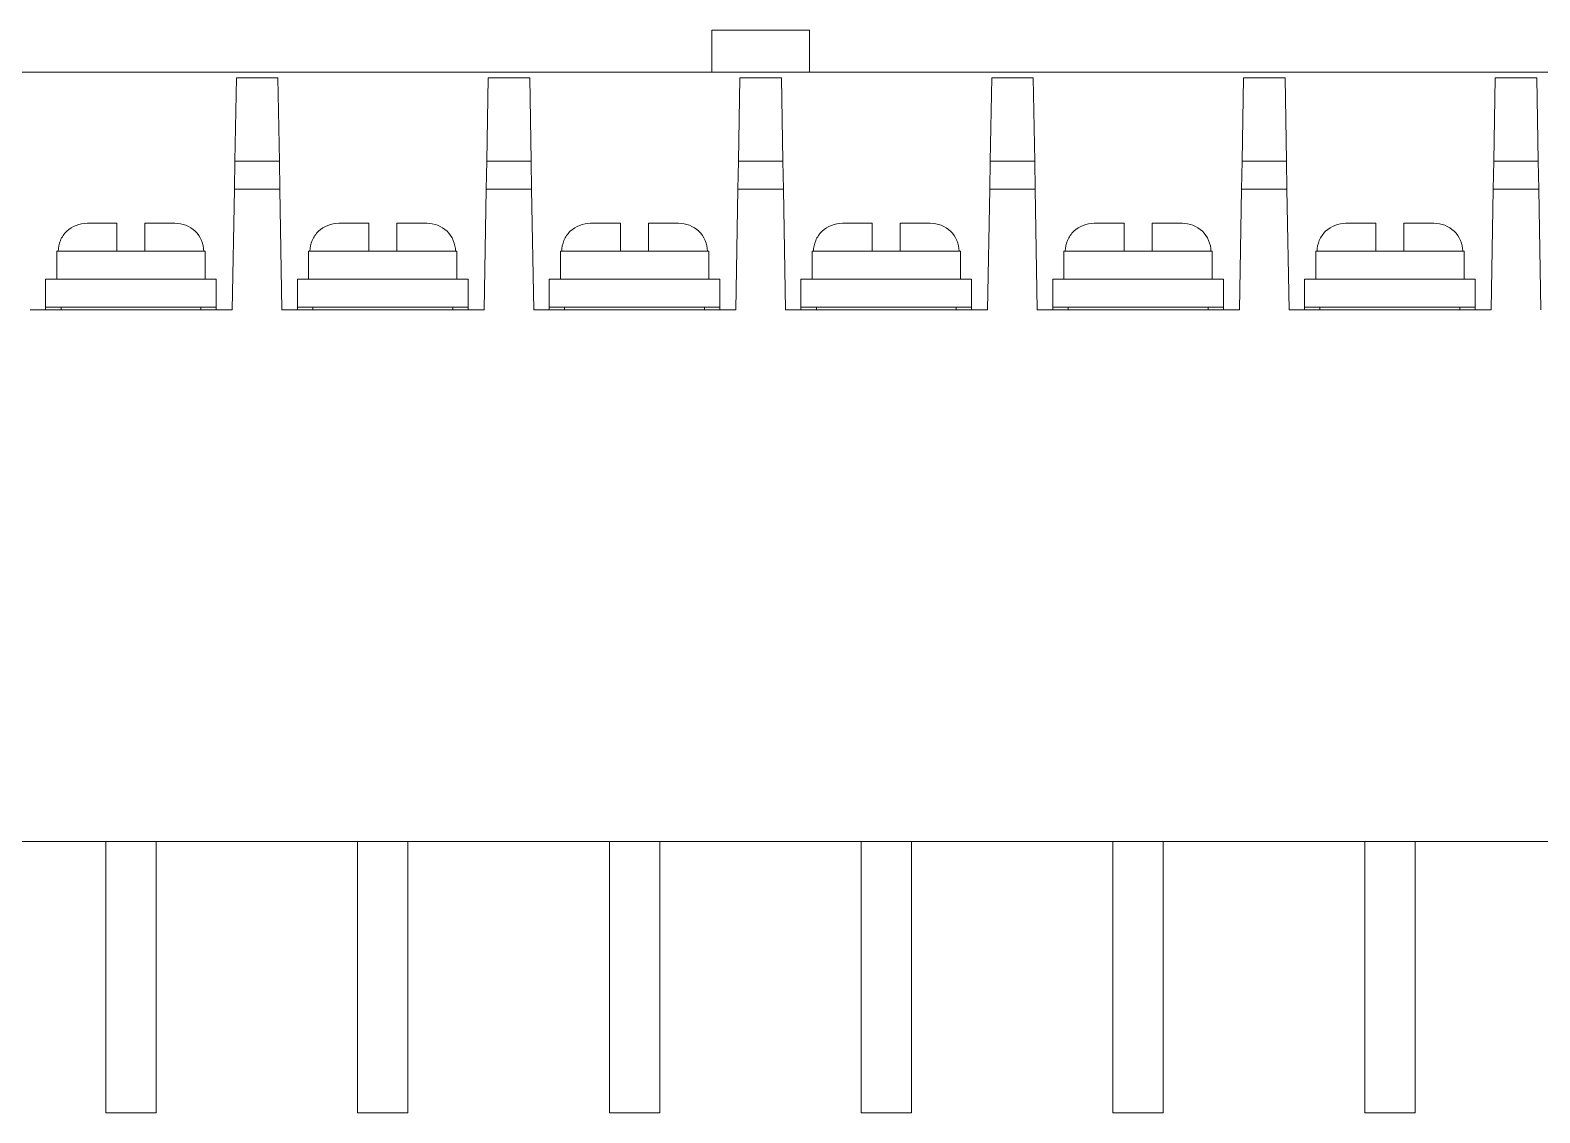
# Model space of a CAD drawing. Header units: millimetres. Extents: x -195 to 1349, y 148 to 750.
# Drawn here: x 995.1 to 1049.1, y 610.7 to 649.4 of the extents above; entities that cross this region are included whole.
import ezdxf

# ---------------------------------------------------------------- set-up
doc = ezdxf.new("R2010")
doc.units = ezdxf.units.MM
doc.layers.add('100', color=7, linetype='CONTINUOUS', true_color=0xffffff)
doc.layers.add('3', color=7, linetype='CONTINUOUS', true_color=0xffffff)

msp = doc.modelspace()

# ---------------------------------------------------------------- linework, layer by layer
at = {"layer": '100', "color": 7, "linetype": 'Continuous', "lineweight": 13}
for p, q in [((1019.482, 649.382), (1022.982, 649.382)), ((1019.482, 649.382), (1019.482, 647.882)), ((1022.982, 649.382), (1022.982, 647.882)), ((1056.491, 647.882), (985.972, 647.882)), ((1002.489, 647.682), (1002.437, 644.697)), ((1003.975, 647.682), (1002.489, 647.682)), ((1004.027, 644.697), (1003.975, 647.682)), ((1011.489, 647.682), (1011.437, 644.697)), ((1012.975, 647.682), (1011.489, 647.682)), ((1013.027, 644.697), (1012.975, 647.682)), ((1020.489, 647.682), (1020.437, 644.697)), ((1021.975, 647.682), (1020.489, 647.682)), ((1022.027, 644.697), (1021.975, 647.682)), ((1029.489, 647.682), (1029.436, 644.697)), ((1030.974, 647.682), (1029.489, 647.682)), ((1031.026, 644.697), (1030.974, 647.682)), ((1038.488, 647.682), (1038.436, 644.697)), ((1039.974, 647.682), (1038.488, 647.682)), ((1039.974, 647.682), (1040.026, 644.697)), ((1047.488, 647.682), (1047.436, 644.697)), ((1048.974, 647.682), (1047.488, 647.682)), ((1048.974, 647.682), (1049.026, 644.697)), ((1002.437, 644.697), (1002.42, 643.702)), ((1002.437, 644.697), (1004.027, 644.697)), ((1004.044, 643.702), (1004.027, 644.697)), ((1011.437, 644.697), (1011.42, 643.702)), ((1011.437, 644.697), (1013.027, 644.697)), ((1013.044, 643.702), (1013.027, 644.697)), ((1020.437, 644.697), (1020.419, 643.702)), ((1020.437, 644.697), (1022.027, 644.697)), ((1022.044, 643.702), (1022.027, 644.697)), ((1029.436, 644.697), (1029.419, 643.702)), ((1029.436, 644.697), (1031.026, 644.697)), ((1031.044, 643.702), (1031.026, 644.697)), ((1038.436, 644.697), (1038.419, 643.702)), ((1038.436, 644.697), (1040.026, 644.697)), ((1040.026, 644.697), (1040.044, 643.702)), ((1047.436, 644.697), (1047.419, 643.702)), ((1047.436, 644.697), (1049.026, 644.697)), ((1049.043, 643.702), (1049.026, 644.697)), ((1002.344, 639.379), (1002.42, 643.702)), ((1004.044, 643.702), (1002.42, 643.702)), ((1004.12, 639.379), (1004.044, 643.702)), ((1011.344, 639.379), (1011.42, 643.702)), ((1013.044, 643.702), (1011.42, 643.702)), ((1013.12, 639.379), (1013.044, 643.702)), ((1020.344, 639.379), (1020.419, 643.702)), ((1022.044, 643.702), (1020.419, 643.702)), ((1022.119, 639.379), (1022.044, 643.702)), ((1029.344, 639.379), (1029.419, 643.702)), ((1031.044, 643.702), (1029.419, 643.702)), ((1031.119, 639.379), (1031.044, 643.702)), ((1038.343, 639.379), (1038.419, 643.702)), ((1040.044, 643.702), (1038.419, 643.702)), ((1040.119, 639.379), (1040.044, 643.702)), ((1047.343, 639.379), (1047.419, 643.702)), ((1049.043, 643.702), (1047.419, 643.702)), ((1049.119, 639.379), (1049.043, 643.702)), ((995.12, 639.379), (1002.344, 639.379)), ((1004.12, 639.379), (1011.344, 639.379)), ((1013.12, 639.379), (1020.344, 639.379)), ((1022.119, 639.379), (1029.344, 639.379)), ((1031.119, 639.379), (1038.343, 639.379)), ((1040.119, 639.379), (1047.343, 639.379)), ((933.074, 620.383), (1109.389, 620.383))]:
    msp.add_line(p, q, dxfattribs=at)
at = {"layer": '3', "color": 7, "linetype": 'Continuous', "lineweight": 13}
for p, q in [((997.151, 642.479), (998.223, 642.479)), ((999.223, 642.479), (1000.296, 642.479)), ((1006.15, 642.479), (1007.223, 642.479)), ((1008.223, 642.479), (1009.295, 642.479)), ((1015.15, 642.479), (1016.223, 642.479)), ((1017.223, 642.479), (1018.295, 642.479)), ((1024.15, 642.479), (1025.222, 642.479)), ((1026.222, 642.479), (1027.295, 642.479)), ((1033.15, 642.479), (1034.222, 642.479)), ((1035.222, 642.479), (1036.295, 642.479)), ((1042.15, 642.479), (1043.222, 642.479)), ((1044.222, 642.479), (1045.294, 642.479)), ((996.073, 641.479), (996.073, 640.479)), ((996.121, 641.479), (996.073, 641.479)), ((998.223, 641.479), (996.121, 641.479)), ((999.223, 641.479), (998.223, 641.479)), ((1001.326, 641.479), (999.223, 641.479)), ((1001.326, 641.479), (1001.373, 641.479)), ((1001.373, 640.479), (1001.373, 641.479)), ((1005.073, 641.479), (1005.073, 640.479)), ((1005.12, 641.479), (1005.073, 641.479)), ((1007.223, 641.479), (1005.12, 641.479)), ((1008.223, 641.479), (1007.223, 641.479)), ((1010.325, 641.479), (1008.223, 641.479)), ((1010.325, 641.479), (1010.373, 641.479)), ((1010.373, 640.479), (1010.373, 641.479)), ((1014.073, 641.479), (1014.073, 640.479)), ((1014.12, 641.479), (1014.073, 641.479)), ((1016.223, 641.479), (1014.12, 641.479)), ((1017.223, 641.479), (1016.223, 641.479)), ((1019.325, 641.479), (1017.223, 641.479)), ((1019.325, 641.479), (1019.373, 641.479)), ((1019.373, 640.479), (1019.373, 641.479)), ((1023.072, 641.479), (1023.072, 640.479)), ((1023.12, 641.479), (1023.072, 641.479)), ((1025.222, 641.479), (1023.12, 641.479)), ((1026.222, 641.479), (1025.222, 641.479)), ((1028.325, 641.479), (1026.222, 641.479)), ((1028.325, 641.479), (1028.372, 641.479)), ((1028.372, 640.479), (1028.372, 641.479)), ((1032.072, 641.479), (1032.072, 640.479)), ((1032.12, 641.479), (1032.072, 641.479)), ((1034.222, 641.479), (1032.12, 641.479)), ((1035.222, 641.479), (1034.222, 641.479)), ((1037.325, 641.479), (1035.222, 641.479)), ((1037.325, 641.479), (1037.372, 641.479)), ((1037.372, 640.479), (1037.372, 641.479)), ((1041.072, 641.479), (1041.072, 640.479)), ((1041.12, 641.479), (1041.072, 641.479)), ((1043.222, 641.479), (1041.12, 641.479)), ((1044.222, 641.479), (1043.222, 641.479)), ((1046.324, 641.479), (1044.222, 641.479)), ((1046.324, 641.479), (1046.372, 641.479)), ((1046.372, 640.479), (1046.372, 641.479)), ((995.673, 639.479), (995.673, 640.479)), ((1001.773, 640.479), (995.673, 640.479)), ((1001.773, 639.479), (1001.773, 640.479)), ((1004.673, 639.479), (1004.673, 640.479)), ((1010.773, 640.479), (1004.673, 640.479)), ((1010.773, 639.479), (1010.773, 640.479)), ((1019.773, 640.479), (1013.673, 640.479)), ((1013.673, 639.479), (1013.673, 640.479)), ((1019.773, 639.479), (1019.773, 640.479)), ((1022.672, 639.479), (1022.672, 640.479)), ((1028.772, 640.479), (1022.672, 640.479)), ((1028.772, 639.479), (1028.772, 640.479)), ((1037.772, 640.479), (1031.672, 640.479)), ((1031.672, 639.479), (1031.672, 640.479)), ((1037.772, 639.479), (1037.772, 640.479)), ((1040.672, 639.479), (1040.672, 640.479)), ((1046.772, 640.479), (1040.672, 640.479)), ((1046.772, 639.479), (1046.772, 640.479)), ((1001.773, 639.479), (995.673, 639.479)), ((995.673, 639.479), (995.673, 639.379)), ((996.223, 639.479), (995.673, 639.479)), ((996.223, 639.479), (1001.223, 639.479)), ((996.223, 639.379), (996.223, 639.479)), ((1001.773, 639.479), (1001.223, 639.479)), ((1001.223, 639.479), (1001.223, 639.379)), ((1001.773, 639.479), (1001.773, 639.379)), ((1004.673, 639.479), (1004.673, 639.379)), ((1005.223, 639.479), (1004.673, 639.479)), ((1010.773, 639.479), (1004.673, 639.479)), ((1005.223, 639.479), (1010.223, 639.479)), ((1005.223, 639.379), (1005.223, 639.479)), ((1010.773, 639.479), (1010.223, 639.479)), ((1010.223, 639.479), (1010.223, 639.379)), ((1010.773, 639.479), (1010.773, 639.379)), ((1013.673, 639.479), (1013.673, 639.379)), ((1014.223, 639.479), (1013.673, 639.479)), ((1019.773, 639.479), (1013.673, 639.479)), ((1014.223, 639.479), (1019.223, 639.479)), ((1014.223, 639.379), (1014.223, 639.479)), ((1019.773, 639.479), (1019.223, 639.479)), ((1019.223, 639.479), (1019.223, 639.379)), ((1019.773, 639.479), (1019.773, 639.379)), ((1022.672, 639.479), (1022.672, 639.379)), ((1023.222, 639.479), (1022.672, 639.479)), ((1028.772, 639.479), (1022.672, 639.479)), ((1023.222, 639.479), (1028.222, 639.479)), ((1023.222, 639.379), (1023.222, 639.479)), ((1028.772, 639.479), (1028.222, 639.479)), ((1028.222, 639.479), (1028.222, 639.379)), ((1028.772, 639.479), (1028.772, 639.379)), ((1031.672, 639.479), (1031.672, 639.379)), ((1032.222, 639.479), (1031.672, 639.479)), ((1037.772, 639.479), (1031.672, 639.479)), ((1032.222, 639.479), (1037.222, 639.479)), ((1032.222, 639.379), (1032.222, 639.479)), ((1037.772, 639.479), (1037.222, 639.479)), ((1037.222, 639.479), (1037.222, 639.379)), ((1037.772, 639.479), (1037.772, 639.379)), ((1040.672, 639.479), (1040.672, 639.379)), ((1041.222, 639.479), (1040.672, 639.479)), ((1046.772, 639.479), (1040.672, 639.479)), ((1041.222, 639.479), (1046.222, 639.479)), ((1041.222, 639.379), (1041.222, 639.479)), ((1046.772, 639.479), (1046.222, 639.479)), ((1046.222, 639.479), (1046.222, 639.379)), ((1046.772, 639.479), (1046.772, 639.379)), ((997.823, 620.383), (997.823, 610.679)), ((999.623, 610.679), (999.623, 620.383)), ((1006.823, 620.383), (1006.823, 610.679)), ((1008.623, 610.679), (1008.623, 620.383)), ((1015.823, 620.383), (1015.823, 610.679)), ((1017.623, 610.679), (1017.623, 620.383)), ((1024.822, 620.383), (1024.822, 610.679)), ((1026.622, 610.679), (1026.622, 620.383)), ((1033.822, 620.383), (1033.822, 610.679)), ((1035.622, 610.679), (1035.622, 620.383)), ((1042.822, 620.383), (1042.822, 610.679)), ((1044.622, 610.679), (1044.622, 620.383)), ((999.623, 610.679), (997.823, 610.679)), ((1008.623, 610.679), (1006.823, 610.679)), ((1017.623, 610.679), (1015.823, 610.679)), ((1026.622, 610.679), (1024.822, 610.679)), ((1035.622, 610.679), (1033.822, 610.679)), ((1044.622, 610.679), (1042.822, 610.679))]:
    msp.add_line(p, q, dxfattribs=at)
for points, knots in [([(996.121, 641.479), (996.121, 641.611), (996.148, 641.745), (996.253, 641.989), (996.33, 642.1), (996.619, 642.377), (996.885, 642.479), (997.151, 642.479)], [0, 0, 0, 0, 0.25, 0.25, 0.5, 0.5, 1, 1, 1, 1]), ([(998.223, 641.479), (998.223, 641.613), (998.223, 641.745), (998.223, 641.99), (998.223, 642.101), (998.223, 642.285), (998.223, 642.357), (998.223, 642.455), (998.223, 642.479), (998.223, 642.479)], [0, 0, 0, 0, 0.250139, 0.250139, 0.500277, 0.500277, 0.750416, 0.750416, 1, 1, 1, 1]), ([(999.223, 641.479), (999.223, 641.613), (999.223, 641.746), (999.223, 641.99), (999.223, 642.101), (999.223, 642.285), (999.223, 642.358), (999.223, 642.454), (999.223, 642.479), (999.223, 642.479)], [0, 0, 0, 0, 0.250137, 0.250137, 0.500273, 0.500273, 0.75041, 0.75041, 1, 1, 1, 1]), ([(1001.326, 641.479), (1001.326, 641.745), (1001.213, 642.008), (1000.826, 642.379), (1000.562, 642.479), (1000.296, 642.479)], [0, 0, 0, 0, 0.5, 0.5, 1, 1, 1, 1]), ([(1005.12, 641.479), (1005.12, 641.611), (1005.148, 641.745), (1005.252, 641.989), (1005.33, 642.1), (1005.619, 642.377), (1005.885, 642.479), (1006.15, 642.479)], [0, 0, 0, 0, 0.25, 0.25, 0.5, 0.5, 1, 1, 1, 1]), ([(1007.223, 641.479), (1007.223, 641.613), (1007.223, 641.745), (1007.223, 641.99), (1007.223, 642.101), (1007.223, 642.285), (1007.223, 642.357), (1007.223, 642.455), (1007.223, 642.479), (1007.223, 642.479)], [0, 0, 0, 0, 0.250139, 0.250139, 0.500277, 0.500277, 0.750416, 0.750416, 1, 1, 1, 1]), ([(1008.223, 641.479), (1008.223, 641.613), (1008.223, 641.746), (1008.223, 641.99), (1008.223, 642.101), (1008.223, 642.285), (1008.223, 642.358), (1008.223, 642.454), (1008.223, 642.479), (1008.223, 642.479)], [0, 0, 0, 0, 0.250137, 0.250137, 0.500273, 0.500273, 0.75041, 0.75041, 1, 1, 1, 1]), ([(1010.325, 641.479), (1010.325, 641.745), (1010.213, 642.008), (1009.825, 642.379), (1009.562, 642.479), (1009.295, 642.479)], [0, 0, 0, 0, 0.5, 0.5, 1, 1, 1, 1]), ([(1014.12, 641.479), (1014.12, 641.611), (1014.148, 641.745), (1014.252, 641.989), (1014.329, 642.1), (1014.618, 642.377), (1014.884, 642.479), (1015.15, 642.479)], [0, 0, 0, 0, 0.25, 0.25, 0.5, 0.5, 1, 1, 1, 1]), ([(1016.223, 641.479), (1016.223, 641.613), (1016.223, 641.745), (1016.223, 641.99), (1016.223, 642.101), (1016.223, 642.285), (1016.223, 642.357), (1016.223, 642.455), (1016.223, 642.479), (1016.223, 642.479)], [0, 0, 0, 0, 0.250139, 0.250139, 0.500277, 0.500277, 0.750416, 0.750416, 1, 1, 1, 1]), ([(1017.223, 641.479), (1017.223, 641.613), (1017.223, 641.746), (1017.223, 641.99), (1017.223, 642.101), (1017.223, 642.285), (1017.223, 642.358), (1017.223, 642.454), (1017.223, 642.479), (1017.223, 642.479)], [0, 0, 0, 0, 0.250137, 0.250137, 0.500273, 0.500273, 0.75041, 0.75041, 1, 1, 1, 1]), ([(1019.325, 641.479), (1019.325, 641.745), (1019.213, 642.008), (1018.825, 642.379), (1018.562, 642.479), (1018.295, 642.479)], [0, 0, 0, 0, 0.5, 0.5, 1, 1, 1, 1]), ([(1023.12, 641.479), (1023.12, 641.611), (1023.147, 641.745), (1023.252, 641.989), (1023.329, 642.1), (1023.618, 642.377), (1023.884, 642.479), (1024.15, 642.479)], [0, 0, 0, 0, 0.25, 0.25, 0.5, 0.5, 1, 1, 1, 1]), ([(1025.222, 641.479), (1025.222, 641.613), (1025.222, 641.745), (1025.222, 641.99), (1025.222, 642.101), (1025.222, 642.285), (1025.222, 642.357), (1025.222, 642.455), (1025.222, 642.479), (1025.222, 642.479)], [0, 0, 0, 0, 0.250139, 0.250139, 0.500277, 0.500277, 0.750416, 0.750416, 1, 1, 1, 1]), ([(1026.222, 641.479), (1026.222, 641.613), (1026.222, 641.746), (1026.222, 641.99), (1026.222, 642.101), (1026.222, 642.285), (1026.222, 642.358), (1026.222, 642.454), (1026.222, 642.479), (1026.222, 642.479)], [0, 0, 0, 0, 0.250137, 0.250137, 0.500273, 0.500273, 0.75041, 0.75041, 1, 1, 1, 1]), ([(1028.325, 641.479), (1028.325, 641.745), (1028.212, 642.008), (1027.825, 642.379), (1027.562, 642.479), (1027.295, 642.479)], [0, 0, 0, 0, 0.5, 0.5, 1, 1, 1, 1]), ([(1032.12, 641.479), (1032.12, 641.611), (1032.147, 641.745), (1032.252, 641.989), (1032.329, 642.1), (1032.618, 642.377), (1032.884, 642.479), (1033.15, 642.479)], [0, 0, 0, 0, 0.25, 0.25, 0.5, 0.5, 1, 1, 1, 1]), ([(1034.222, 641.479), (1034.222, 641.613), (1034.222, 641.745), (1034.222, 641.99), (1034.222, 642.101), (1034.222, 642.285), (1034.222, 642.357), (1034.222, 642.455), (1034.222, 642.479), (1034.222, 642.479)], [0, 0, 0, 0, 0.250139, 0.250139, 0.500277, 0.500277, 0.750416, 0.750416, 1, 1, 1, 1]), ([(1035.222, 641.479), (1035.222, 641.613), (1035.222, 641.746), (1035.222, 641.99), (1035.222, 642.101), (1035.222, 642.285), (1035.222, 642.358), (1035.222, 642.454), (1035.222, 642.479), (1035.222, 642.479)], [0, 0, 0, 0, 0.250137, 0.250137, 0.500273, 0.500273, 0.75041, 0.75041, 1, 1, 1, 1]), ([(1037.325, 641.479), (1037.325, 641.745), (1037.212, 642.008), (1036.825, 642.379), (1036.561, 642.479), (1036.295, 642.479)], [0, 0, 0, 0, 0.5, 0.5, 1, 1, 1, 1]), ([(1041.12, 641.479), (1041.12, 641.611), (1041.147, 641.745), (1041.252, 641.989), (1041.329, 642.1), (1041.618, 642.377), (1041.884, 642.479), (1042.15, 642.479)], [0, 0, 0, 0, 0.25, 0.25, 0.5, 0.5, 1, 1, 1, 1]), ([(1043.222, 641.479), (1043.222, 641.613), (1043.222, 641.745), (1043.222, 641.99), (1043.222, 642.101), (1043.222, 642.285), (1043.222, 642.357), (1043.222, 642.455), (1043.222, 642.479), (1043.222, 642.479)], [0, 0, 0, 0, 0.250139, 0.250139, 0.500277, 0.500277, 0.750416, 0.750416, 1, 1, 1, 1]), ([(1044.222, 641.479), (1044.222, 641.613), (1044.222, 641.746), (1044.222, 641.99), (1044.222, 642.101), (1044.222, 642.285), (1044.222, 642.358), (1044.222, 642.454), (1044.222, 642.479), (1044.222, 642.479)], [0, 0, 0, 0, 0.250137, 0.250137, 0.500273, 0.500273, 0.75041, 0.75041, 1, 1, 1, 1]), ([(1046.324, 641.479), (1046.324, 641.745), (1046.212, 642.008), (1045.824, 642.379), (1045.561, 642.479), (1045.294, 642.479)], [0, 0, 0, 0, 0.5, 0.5, 1, 1, 1, 1])]:
    msp.add_open_spline(points, degree=3, knots=knots, dxfattribs=at)

doc.saveas('drawing.dxf')
